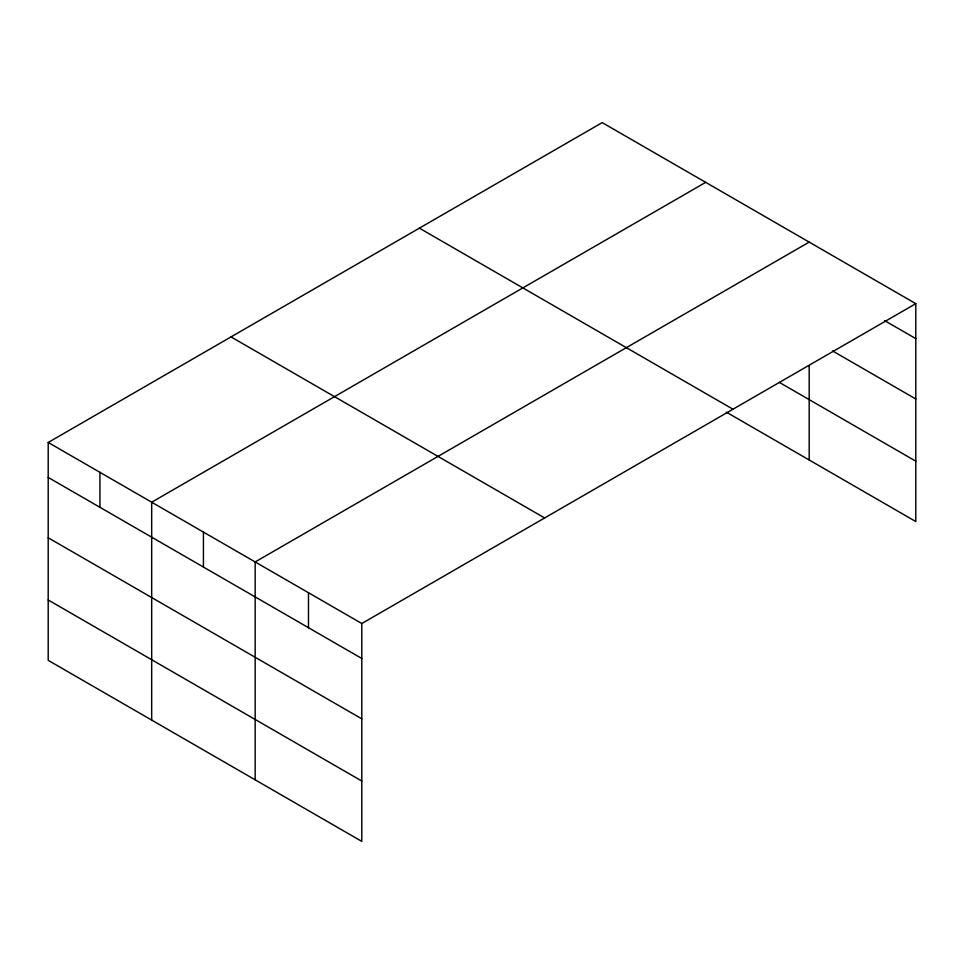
<?xml version="1.0" encoding="UTF-8"?>
<svg xmlns="http://www.w3.org/2000/svg" width="964" height="964" viewBox="0 0 964 964"><rect width="100%" height="100%" fill="white"/><g stroke="black" fill="none" stroke-linecap="round" stroke-linejoin="round"><path stroke-width="1.45" d="M48.2 442.464L361.801 623.515L361.801 841.391L48.2 660.34L48.2 442.464L602.199 122.609L915.8 303.66L915.8 521.536L726.386 412.182M705.684 182.353L151.685 502.208L151.685 720.084M809.182 242.109L255.171 561.952L255.171 779.828M361.801 623.515L915.8 303.66M884.591 320.614L915.8 338.629M832.583 350.944L915.8 398.988M779.43 382.443L915.8 461.178M419.376 228.155L732.977 409.218M231.023 336.906L544.624 517.957M48.2 477.433L361.801 658.484M48.2 537.792L361.801 718.843M48.2 599.982L361.801 781.033M809.182 365.561L809.182 459.985M308.48 592.74L308.48 627.709M203.428 532.08L203.428 567.049M99.943 472.336L99.943 507.305"/></g></svg>
